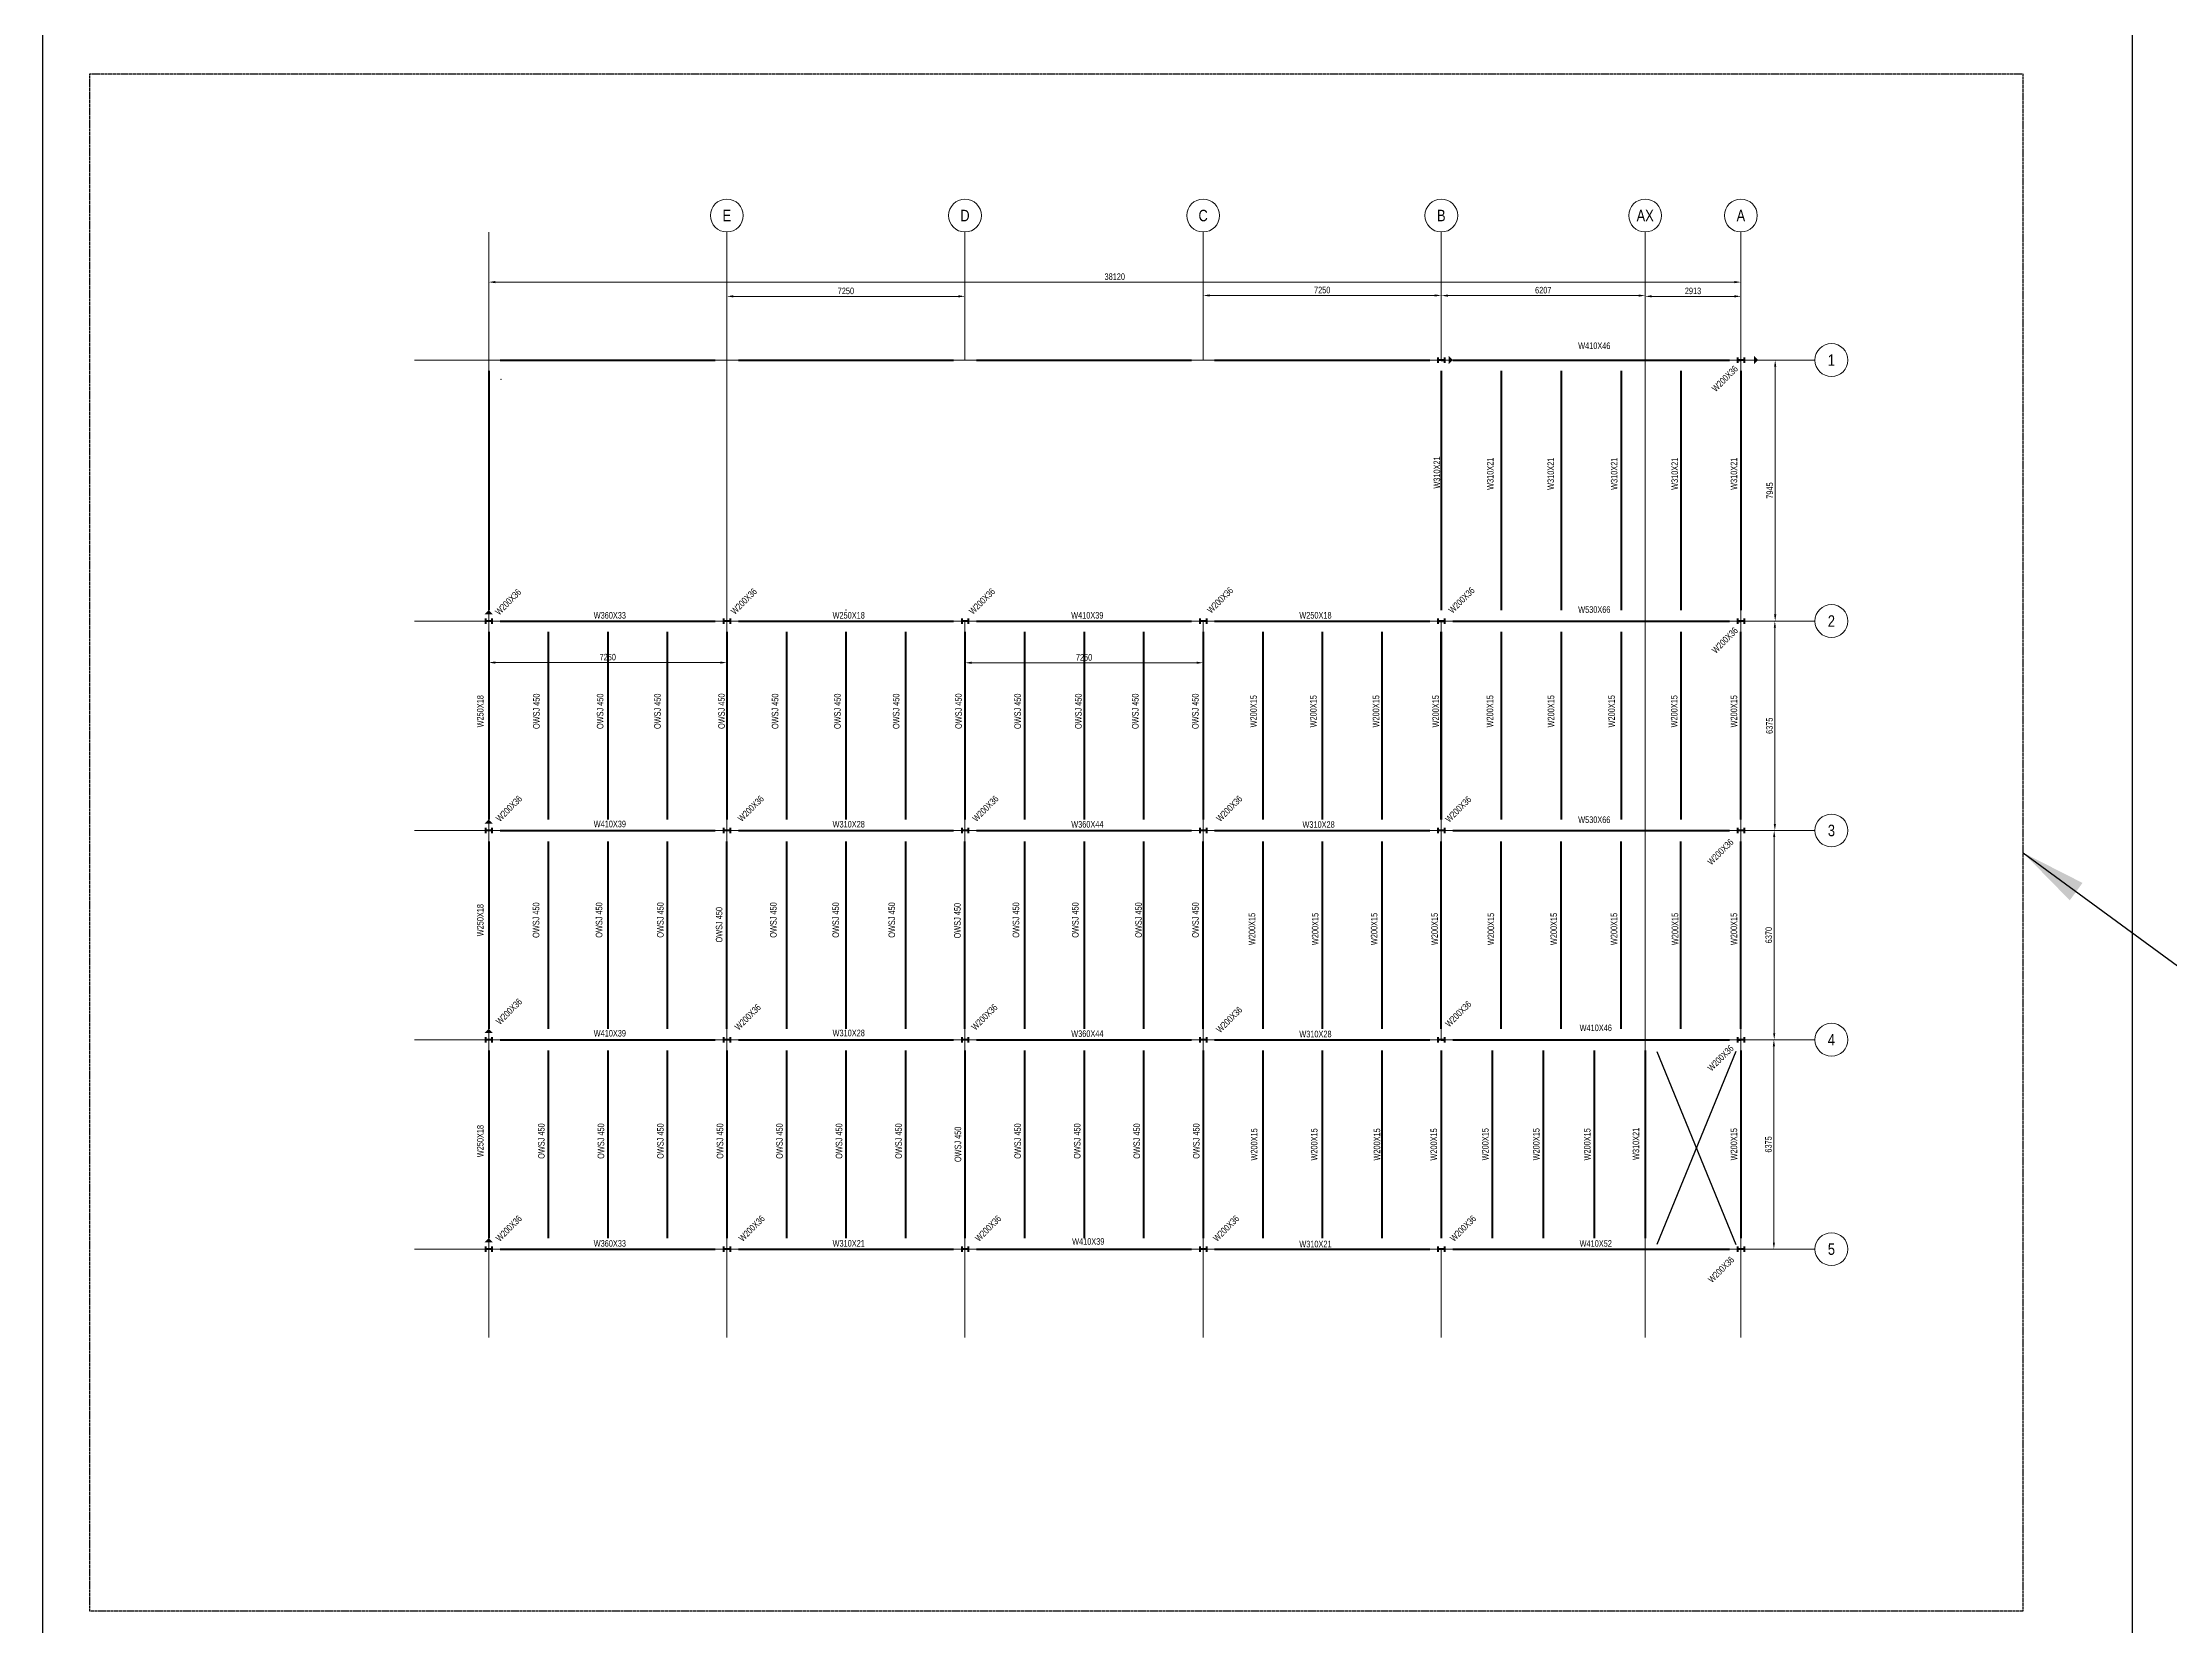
# Model space of a CAD drawing. Header units: millimetres. Extents: x -31954 to 493870, y 99509 to 604061.
# Drawn here: x 112482 to 177230, y 374810 to 422996 of the extents above; entities that cross this region are included whole.
import ezdxf
from ezdxf.enums import TextEntityAlignment as Align

# ---------------------------------------------------------------- set-up
doc = ezdxf.new("R2010")
doc.units = ezdxf.units.MM
doc.header["$LTSCALE"] = 10
doc.header["$PDMODE"] = 3
doc.header["$PDSIZE"] = 25
doc.linetypes.add('Center', pattern=[2, 1.25, -0.25, 0.25, -0.25])
doc.linetypes.add('Hidden', pattern=[0.375, 0.25, -0.125])
for name, color, linetype, lineweight in [('A-ANNOTATIONS', 1, 'Continuous', 9), ('A-DETL-MLIN', 3, 'Continuous', 25), ('S-ANNOTATIONS', 1, 'Continuous', 9), ('S-BEAM-STEEL-PLAN', 4, 'Continuous', 50), ('S-COLUMN-STEEL-PLAN', 4, 'Continuous', 50), ('S-GRID', 6, 'Center', 9), ('S-STEEL INSTRUCTIONS', 170, 'Continuous', 9)]:
    doc.layers.add(name, color=color, linetype=linetype, lineweight=lineweight)
doc.styles.add('001 Title Text', font='arial.ttf', dxfattribs={"width": 0.8, "height": 3.5})
doc.styles.add('AnnoText', font='arial.ttf', dxfattribs={"width": 0.8, "height": 2})
doc.styles.add('Revit_Arial', font='arial.ttf')
doc.dimstyles.new('DIM', dxfattribs={"dimscale": 1000, "dimtxt": 2, "dimasz": 2, "dimexe": 0.787402, "dimexo": 0.492126, "dimtad": 1, "dimdec": 0, "dimzin": 0, "dimdsep": 46, "dimtxsty": 'Revit_Arial', "dimcen": 0, "dimazin": 0, "dimtfac": 1, "dimtdec": 0, "dimtix": 1, "dimtmove": 0, "dimatfit": 3, "dimfxl": 1, "dimtvp": 1, "dimtfill": 1, "dimtolj": 1, "dimtzin": 0, "dimarcsym": 2})
doc.dimstyles.new('DIM ANNO-LR', dxfattribs={"dimscale": 100, "dimtxt": 2, "dimasz": 2, "dimexe": 1.25, "dimexo": 0.625, "dimtad": 1, "dimdec": 0, "dimzin": 9, "dimdsep": 46, "dimtxsty": 'AnnoText', "dimcen": 2.5, "dimclrd": 256, "dimclre": 256, "dimclrt": 256, "dimadec": 0, "dimazin": 0, "dimtfac": 1, "dimtdec": 0, "dimtix": 1, "dimtmove": 2, "dimatfit": 3, "dimfxl": 1, "dimlwd": -1, "dimlwe": -1, "dimarcsym": 0})

# ---------------------------------------------------------------- blocks, each defined once
blk = doc.blocks.new('*U348')
at = {"layer": 'S-GRID', "linetype": 'Continuous'}
blk.add_circle((0, 5), 5, dxfattribs=at)
at = {"layer": 'S-GRID', "style": '001 Title Text', "width": 0.8}
blk.add_attdef('GRID', text='', height=3.5, dxfattribs=at).set_placement((0, 5), align=Align.MIDDLE_CENTER)
blk = doc.blocks.new('*D349')
at = {"layer": 'A-ANNOTATIONS', "transparency": 16777216}
for p, q in [((126063, 413393), (126063, 415828)), ((126263, 415703), (163983, 415703)), ((164183, 413393), (164183, 415828))]:
    blk.add_line(p, q, dxfattribs=at)
for points in [[(126263, 415737), (126263, 415670), (126063, 415703)], [(163983, 415737), (163983, 415670), (164183, 415703)]]:
    blk.add_solid(points, dxfattribs=at)
at = {"layer": 'Defpoints', "color": 0, "transparency": 16777216}
for p in [(164183, 415703), (126063, 413330), (164183, 413330)]:
    blk.add_point(p, dxfattribs=at)
at = {"layer": 'A-ANNOTATIONS', "transparency": 16777216, "insert": (145123, 415868), "char_height": 200, "attachment_point": 5, "style": 'AnnoText'}
blk.add_mtext('38120', dxfattribs=at)
blk = doc.blocks.new('*D350')
at = {"layer": 'A-ANNOTATIONS', "transparency": 16777216}
for p, q in [((164775, 413330), (165353, 413330)), ((165228, 413130), (165228, 405585)), ((164775, 405385), (165353, 405385))]:
    blk.add_line(p, q, dxfattribs=at)
for points in [[(165194, 413130), (165261, 413130), (165228, 413330)], [(165194, 405585), (165261, 405585), (165228, 405385)]]:
    blk.add_solid(points, dxfattribs=at)
at = {"layer": 'Defpoints', "color": 0, "transparency": 16777216}
for p in [(164712, 413330), (164712, 405385), (165228, 405385)]:
    blk.add_point(p, dxfattribs=at)
at = {"layer": 'A-ANNOTATIONS', "transparency": 16777216, "insert": (165063, 409358), "char_height": 200, "attachment_point": 5, "rotation": 90, "style": 'AnnoText'}
blk.add_mtext('7945', dxfattribs=at)
blk = doc.blocks.new('*D351')
at = {"layer": 'A-ANNOTATIONS', "transparency": 16777216}
for p, q in [((164775, 405385), (165342, 405385)), ((165217, 405185), (165217, 399210)), ((164775, 399010), (165342, 399010))]:
    blk.add_line(p, q, dxfattribs=at)
for points in [[(165184, 405185), (165251, 405185), (165217, 405385)], [(165184, 399210), (165251, 399210), (165217, 399010)]]:
    blk.add_solid(points, dxfattribs=at)
at = {"layer": 'Defpoints', "color": 0, "transparency": 16777216}
for p in [(164712, 405385), (164712, 399010), (165217, 399010)]:
    blk.add_point(p, dxfattribs=at)
at = {"layer": 'A-ANNOTATIONS', "transparency": 16777216, "insert": (165053, 402198), "char_height": 200, "attachment_point": 5, "rotation": 90, "style": 'AnnoText'}
blk.add_mtext('6375', dxfattribs=at)
blk = doc.blocks.new('*D352')
at = {"layer": 'A-ANNOTATIONS', "transparency": 16777216}
for p, q in [((164775, 399010), (165323, 399010)), ((165198, 398810), (165198, 392840)), ((164775, 392640), (165323, 392640))]:
    blk.add_line(p, q, dxfattribs=at)
for points in [[(165164, 398810), (165231, 398810), (165198, 399010)], [(165164, 392840), (165231, 392840), (165198, 392640)]]:
    blk.add_solid(points, dxfattribs=at)
at = {"layer": 'Defpoints', "color": 0, "transparency": 16777216}
for p in [(164712, 399010), (164712, 392640), (165198, 392640)]:
    blk.add_point(p, dxfattribs=at)
at = {"layer": 'A-ANNOTATIONS', "transparency": 16777216, "insert": (165033, 395825), "char_height": 200, "attachment_point": 5, "rotation": 90, "style": 'AnnoText'}
blk.add_mtext('6370', dxfattribs=at)
blk = doc.blocks.new('*D353')
at = {"layer": 'A-ANNOTATIONS', "transparency": 16777216}
for p, q in [((164775, 392640), (165313, 392640)), ((165188, 392440), (165188, 386465)), ((164775, 386265), (165313, 386265))]:
    blk.add_line(p, q, dxfattribs=at)
for points in [[(165155, 392440), (165221, 392440), (165188, 392640)], [(165155, 386465), (165221, 386465), (165188, 386265)]]:
    blk.add_solid(points, dxfattribs=at)
at = {"layer": 'Defpoints', "color": 0, "transparency": 16777216}
for p in [(164712, 392640), (164712, 386265), (165188, 386265)]:
    blk.add_point(p, dxfattribs=at)
at = {"layer": 'A-ANNOTATIONS', "transparency": 16777216, "insert": (165023, 389453), "char_height": 200, "attachment_point": 5, "rotation": 90, "style": 'AnnoText'}
blk.add_mtext('6375', dxfattribs=at)
blk = doc.blocks.new('*D354')
at = {"layer": 'A-ANNOTATIONS', "transparency": 16777216}
for p, q in [((147813, 415346), (147813, 415422)), ((148013, 415297), (154863, 415297)), ((155063, 415346), (155063, 415422))]:
    blk.add_line(p, q, dxfattribs=at)
for points in [[(148013, 415330), (148013, 415264), (147813, 415297)], [(154863, 415330), (154863, 415264), (155063, 415297)]]:
    blk.add_solid(points, dxfattribs=at)
at = {"layer": 'Defpoints', "color": 0, "transparency": 16777216}
for p in [(147813, 415284), (155063, 415297), (155063, 415284)]:
    blk.add_point(p, dxfattribs=at)
at = {"layer": 'A-ANNOTATIONS', "transparency": 16777216, "insert": (151438, 415461), "char_height": 200, "attachment_point": 5, "style": 'AnnoText'}
blk.add_mtext('7250', dxfattribs=at)
blk = doc.blocks.new('*D355')
at = {"layer": 'A-ANNOTATIONS', "transparency": 16777216}
for p, q in [((155063, 415234), (155063, 415168)), ((155263, 415293), (161070, 415293)), ((161270, 415234), (161270, 415168))]:
    blk.add_line(p, q, dxfattribs=at)
for points in [[(155263, 415326), (155263, 415259), (155063, 415293)], [(161070, 415326), (161070, 415259), (161270, 415293)]]:
    blk.add_solid(points, dxfattribs=at)
at = {"layer": 'Defpoints', "color": 0, "transparency": 16777216}
for p in [(155063, 415297), (161270, 415297), (161270, 415293)]:
    blk.add_point(p, dxfattribs=at)
at = {"layer": 'A-ANNOTATIONS', "transparency": 16777216, "insert": (158166, 415457), "char_height": 200, "attachment_point": 5, "style": 'AnnoText'}
blk.add_mtext('6207', dxfattribs=at)
blk = doc.blocks.new('*D356')
at = {"layer": 'A-ANNOTATIONS', "transparency": 16777216}
for p, q in [((161270, 415230), (161270, 415145)), ((161470, 415270), (163983, 415270)), ((164183, 415230), (164183, 415145))]:
    blk.add_line(p, q, dxfattribs=at)
for points in [[(161470, 415304), (161470, 415237), (161270, 415270)], [(163983, 415304), (163983, 415237), (164183, 415270)]]:
    blk.add_solid(points, dxfattribs=at)
at = {"layer": 'Defpoints', "color": 0, "transparency": 16777216}
for p in [(161270, 415293), (164183, 415293), (164183, 415270)]:
    blk.add_point(p, dxfattribs=at)
at = {"layer": 'A-ANNOTATIONS', "transparency": 16777216, "insert": (162726, 415435), "char_height": 200, "attachment_point": 5, "style": 'AnnoText'}
blk.add_mtext('2913', dxfattribs=at)
blk = doc.blocks.new('*D357')
at = {"layer": 'A-ANNOTATIONS', "transparency": 16777216}
for p, q in [((140563, 404178), (140563, 404241)), ((147613, 404116), (140763, 404116)), ((147813, 404178), (147813, 404241))]:
    blk.add_line(p, q, dxfattribs=at)
for points in [[(140763, 404149), (140763, 404082), (140563, 404116)], [(147613, 404149), (147613, 404082), (147813, 404116)]]:
    blk.add_solid(points, dxfattribs=at)
at = {"layer": 'Defpoints', "color": 0, "transparency": 16777216}
for p in [(140563, 404116), (140563, 404116), (147813, 404116)]:
    blk.add_point(p, dxfattribs=at)
at = {"layer": 'A-ANNOTATIONS', "transparency": 16777216, "insert": (144188, 404280), "char_height": 200, "attachment_point": 5, "style": 'AnnoText'}
blk.add_mtext('7250', dxfattribs=at)
blk = doc.blocks.new('*D358')
at = {"layer": 'A-ANNOTATIONS', "transparency": 16777216}
for p, q in [((133313, 404178), (133313, 415395)), ((140363, 415270), (133513, 415270)), ((140563, 415333), (140563, 415395))]:
    blk.add_line(p, q, dxfattribs=at)
for points in [[(133513, 415304), (133513, 415237), (133313, 415270)], [(140363, 415304), (140363, 415237), (140563, 415270)]]:
    blk.add_solid(points, dxfattribs=at)
at = {"layer": 'Defpoints', "color": 0, "transparency": 16777216}
for p in [(133313, 415270), (140563, 415270), (133313, 404116)]:
    blk.add_point(p, dxfattribs=at)
at = {"layer": 'A-ANNOTATIONS', "transparency": 16777216, "insert": (136938, 415435), "char_height": 200, "attachment_point": 5, "style": 'AnnoText'}
blk.add_mtext('7250', dxfattribs=at)
blk = doc.blocks.new('*D359')
at = {"layer": 'A-ANNOTATIONS', "transparency": 16777216}
for p, q in [((126063, 415181), (126063, 403997)), ((133113, 404122), (126263, 404122)), ((133313, 404161), (133313, 404247))]:
    blk.add_line(p, q, dxfattribs=at)
for points in [[(126263, 404155), (126263, 404088), (126063, 404122)], [(133113, 404155), (133113, 404088), (133313, 404122)]]:
    blk.add_solid(points, dxfattribs=at)
at = {"layer": 'Defpoints', "color": 0, "transparency": 16777216}
for p in [(126063, 415244), (126063, 404122), (133313, 404098)]:
    blk.add_point(p, dxfattribs=at)
at = {"layer": 'A-ANNOTATIONS', "transparency": 16777216, "insert": (129688, 404286), "char_height": 200, "attachment_point": 5, "style": 'AnnoText'}
blk.add_mtext('7250', dxfattribs=at)
blk = doc.blocks.new('*U360')
at = {"layer": 'S-GRID', "linetype": 'Continuous'}
blk.add_circle((5, 0), 5, dxfattribs=at)
at = {"layer": 'S-GRID', "style": '001 Title Text', "width": 0.8}
blk.add_attdef('GRID', text='', height=3.5, dxfattribs=at).set_placement((5, 0), align=Align.MIDDLE_CENTER)
blk = doc.blocks.new('LR_COL')
at = {"layer": 'S-COLUMN-STEEL-PLAN', "lineweight": 70}
for p, q in [((-1.005, 0.825), (-1.005, -0.825)), ((1.005, 0), (-1.005, 0)), ((1.005, 0.825), (1.005, -0.825))]:
    blk.add_line(p, q, dxfattribs=at)

msp = doc.modelspace()

# ---------------------------------------------------------------- hatches: boundary and pattern name
at = {"layer": 'S-BEAM-STEEL-PLAN', "lineweight": 70}
for points in [[(155288.3, 413455.4), (155288.3, 413205.4), (155413.3, 413330.4)], [(164587.3, 413455.4), (164587.3, 413205.4), (164712.3, 413330.4)], [(125937.8, 405593.4), (126187.8, 405593.4), (126062.8, 405718.4)], [(125937.8, 399217.9), (126187.8, 399217.9), (126062.8, 399342.9)], [(125937.8, 392847.9), (126187.8, 392847.9), (126062.8, 392972.9)], [(125937.8, 386473.4), (126187.8, 386473.4), (126062.8, 386598.4)]]:
    msp.add_hatch(color=256, dxfattribs=at).paths.add_polyline_path(points, flags=0)

# ---------------------------------------------------------------- linework, layer by layer
at = {"layer": 'A-DETL-MLIN'}
for p, q in [((164033.3, 392286.4), (161620.1, 386411.4)), ((161620.1, 392286.4), (164033.3, 386411.4))]:
    msp.add_line(p, q, dxfattribs=at)
at = {"layer": 'Defpoints'}
msp.add_lwpolyline([(112481.5, 525185.3), (112481.5, 316383.1), (176102.9, 316383.1), (176102.9, 525185.3)], close=True, dxfattribs=at)
at = {"layer": 'Defpoints', "linetype": 'Hidden', "ltscale": 10}
msp.add_lwpolyline([(113909.3, 422034.1), (113909.3, 375253.5), (172776.6, 375253.5), (172776.6, 422034.1)], close=True, dxfattribs=at)
at = {"layer": 'S-COLUMN-STEEL-PLAN'}
for p, q in [((126413.3, 413330.4), (132962.3, 413330.4)), ((133663.3, 413330.4), (140212.3, 413330.4)), ((140913.3, 413330.4), (147462.3, 413330.4)), ((148163.3, 413330.4), (154712.3, 413330.4)), ((155062.8, 413330.4), (155163.3, 413330.4)), ((155415.3, 413330.4), (163832.3, 413330.4)), ((164082.3, 413330.4), (164182.8, 413330.4)), ((126062.8, 412997.9), (126062.8, 405718.4)), ((155062.8, 412997.9), (155062.8, 405718.4)), ((156886.8, 412997.9), (156886.8, 405718.4)), ((158710.8, 412997.9), (158710.8, 405718.4)), ((160534.8, 412997.9), (160534.8, 405718.4)), ((162358.8, 412997.9), (162358.8, 405718.4)), ((164182.8, 412997.9), (164182.8, 405717.9)), ((126413.3, 405385.4), (132962.3, 405385.4)), ((133663.3, 405385.4), (140212.3, 405385.4)), ((136937.8, 405727.1), (136937.8, 405718.4)), ((140913.3, 405385.4), (147462.3, 405385.4)), ((148163.3, 405385.4), (154712.3, 405385.4)), ((154962.3, 405385.4), (155163.3, 405385.4)), ((155415.3, 405385.4), (163832.3, 405385.4)), ((164082.3, 405385.4), (164182.8, 405385.4)), ((126062.8, 405052.9), (126062.8, 399342.9)), ((127875.3, 405052.9), (127875.3, 399342.9)), ((129687.8, 405052.9), (129687.8, 399342.9)), ((131500.3, 405052.9), (131500.3, 399342.9)), ((133312.8, 405052.9), (133312.8, 399342.9)), ((135125.3, 405052.9), (135125.3, 399342.9)), ((136937.8, 405052.9), (136937.8, 399342.9)), ((138750.3, 405052.9), (138750.3, 399342.9)), ((140562.8, 405052.9), (140562.8, 399342.9)), ((142375.3, 405052.9), (142375.3, 399342.9)), ((144187.8, 405052.9), (144187.8, 399342.9)), ((146000.3, 405052.9), (146000.3, 399342.9)), ((147812.8, 405052.9), (147812.8, 399342.9)), ((149625.3, 405052.9), (149625.3, 399342.9)), ((151437.8, 405052.9), (151437.8, 399342.9)), ((153250.3, 405052.9), (153250.3, 399342.9)), ((155062.8, 399342.9), (155062.8, 405052.9)), ((155062.8, 405052.9), (155062.8, 399342.9)), ((156886.8, 405052.9), (156886.8, 399342.9)), ((158710.8, 405052.9), (158710.8, 399342.9)), ((160534.8, 405052.9), (160534.8, 399342.9)), ((162358.8, 405052.9), (162358.8, 399342.9)), ((164182.8, 399342.9), (164182.8, 405052.9)), ((126413.3, 399010.4), (132962.3, 399010.4)), ((133663.3, 399010.4), (140212.3, 399010.4)), ((140913.3, 399010.4), (147462.3, 399010.4)), ((148163.3, 399010.4), (154712.3, 399010.4)), ((149625.3, 399012.9), (149625.3, 399010.4)), ((151437.8, 399012.9), (151437.8, 399010.4)), ((153250.3, 399012.9), (153250.3, 399010.4)), ((155415.3, 399010.4), (163832.3, 399010.4)), ((126062.8, 398677.9), (126062.8, 392972.9)), ((127875.3, 398677.9), (127875.3, 392972.9)), ((129687.8, 398677.9), (129687.8, 392972.9)), ((131500.3, 398677.9), (131500.3, 392972.9)), ((133312.8, 392972.9), (133312.8, 398677.9)), ((135125.3, 398677.9), (135125.3, 392972.9)), ((136937.8, 398677.9), (136937.8, 392972.9)), ((138750.3, 398677.9), (138750.3, 392972.9)), ((140562.8, 392972.9), (140562.8, 398677.9)), ((142375.3, 398677.9), (142375.3, 392972.9)), ((144187.8, 398677.9), (144187.8, 392972.9)), ((146000.3, 398677.9), (146000.3, 392972.9)), ((147812.8, 392972.9), (147812.8, 398677.9)), ((149625.3, 398677.9), (149625.3, 392972.9)), ((151437.8, 398677.9), (151437.8, 392972.9)), ((153250.3, 398677.9), (153250.3, 392972.9)), ((155062.8, 392972.9), (155062.8, 398677.9)), ((156886.8, 392972.9), (156886.8, 398677.9)), ((158710.8, 392972.9), (158710.8, 398677.9)), ((160534.8, 392972.9), (160534.8, 398677.9)), ((162358.8, 392972.9), (162358.8, 398677.9)), ((164182.8, 392972.9), (164182.8, 398677.9)), ((126413.3, 392640.4), (132962.3, 392640.4)), ((133663.3, 392640.4), (140212.3, 392640.4)), ((140913.3, 392640.4), (147462.3, 392640.4)), ((148163.3, 392640.4), (154712.3, 392640.4)), ((155062.8, 392640.4), (155163.3, 392640.4)), ((155413.3, 392640.4), (163832.3, 392640.4)), ((164082.3, 392640.4), (164182.8, 392640.4)), ((126062.8, 392307.9), (126062.8, 386598.4)), ((127875.3, 392307.9), (127875.3, 386598.4)), ((129687.8, 392307.9), (129687.8, 386598.4)), ((131500.3, 392307.9), (131500.3, 386598.4)), ((133312.8, 392307.9), (133312.8, 386598.4)), ((135125.3, 392307.9), (135125.3, 386598.4)), ((136937.8, 392307.9), (136937.8, 386598.4)), ((138750.3, 392307.9), (138750.3, 386598.4)), ((140562.8, 392307.9), (140562.8, 386598.4)), ((142375.3, 392307.9), (142375.3, 386598.4)), ((144187.8, 392307.9), (144187.8, 386598.4)), ((146000.3, 392307.9), (146000.3, 386598.4)), ((147812.8, 392307.9), (147812.8, 386598.4)), ((149625.3, 392307.9), (149625.3, 386598.4)), ((151437.8, 392307.9), (151437.8, 386598.4)), ((153250.3, 392307.9), (153250.3, 386598.4)), ((155062.8, 392307.9), (155062.8, 386598.4)), ((156614.5, 392308.9), (156614.5, 386599.4)), ((158166.2, 392309.8), (158166.2, 386600.3)), ((159717.9, 392310.8), (159717.9, 386601.3)), ((161269.6, 392307.9), (161269.6, 386597.9)), ((164182.8, 392313.5), (164182.8, 386604)), ((126413.3, 386265.4), (132962.3, 386265.4)), ((133663.3, 386265.4), (140212.3, 386265.4)), ((140913.3, 386265.4), (147462.3, 386265.4)), ((148163.3, 386265.4), (154712.3, 386265.4)), ((155413.3, 386265.4), (163832.3, 386265.4))]:
    msp.add_line(p, q, dxfattribs=at)
at = {"layer": 'S-GRID'}
for p, q in [((126062.8, 383575.4), (126062.8, 417229.7)), ((133312.8, 413330.4), (133312.8, 417229.7)), ((140562.8, 413330.4), (140562.8, 417229.7)), ((147812.8, 413330.4), (147812.8, 417229.7)), ((155062.8, 413330.4), (155062.8, 417229.7)), ((161269.6, 386265.4), (161269.6, 417229.7)), ((164182.8, 386265.4), (164182.8, 417229.7)), ((123805.3, 413330.4), (164182.8, 413330.4)), ((155413.3, 413330.4), (163832.3, 413330.4)), ((164082.3, 413330.4), (166439.3, 413330.4)), ((155062.8, 405718.4), (155062.8, 412997.9)), ((164182.8, 405717.9), (164182.8, 412997.9)), ((123805.3, 405385.4), (164182.8, 405385.4)), ((133312.8, 383575.4), (133312.8, 405385.4)), ((140562.8, 383575.4), (140562.8, 405385.4)), ((147812.8, 383575.4), (147812.8, 405385.4)), ((155062.8, 392640.4), (155062.8, 405385.4)), ((155415.3, 405385.4), (163832.3, 405385.4)), ((164043.4, 405385.4), (166439.3, 405385.4)), ((164182.8, 405385.4), (164182.8, 405524.9)), ((164182.8, 399342.9), (164182.8, 405052.9)), ((123805.3, 399010.4), (166439.3, 399010.4)), ((164182.8, 383575.4), (164182.8, 399010.4)), ((123805.3, 392640.4), (165197.5, 392640.4)), ((155413.3, 392640.4), (160919.1, 392640.4)), ((161269.6, 392640.4), (166439.3, 392640.4)), ((133312.8, 386598.4), (133312.8, 392307.9)), ((140562.8, 386598.4), (140562.8, 392307.9)), ((147812.8, 386598.4), (147812.8, 392307.9)), ((155062.8, 386598.4), (155062.8, 392307.9)), ((161269.6, 386597.9), (161269.6, 392307.9)), ((123805.3, 386265.4), (164182.8, 386265.4)), ((155062.8, 383575.4), (155062.8, 386265.4)), ((155415.3, 386265.4), (160919.1, 386265.4)), ((161269.6, 383575.4), (161269.6, 386265.4)), ((161269.6, 386265.4), (166439.3, 386265.4))]:
    msp.add_line(p, q, dxfattribs=at)

# ---------------------------------------------------------------- block references
at = {"layer": 'S-GRID', "xscale": 100, "yscale": 100, "zscale": 100}
for name, p, values in [('*U348', (133312.8, 417229.7), {'GRID': 'E'}), ('*U348', (140562.8, 417229.7), {'GRID': 'D'}), ('*U348', (147812.8, 417229.7), {'GRID': 'C'}), ('*U348', (155062.8, 417229.7), {'GRID': 'B'}), ('*U348', (161269.6, 417229.7), {'GRID': 'AX'}), ('*U348', (164182.8, 417229.7), {'GRID': 'A'}), ('*U360', (166439.3, 413330.4), {'GRID': '1'}), ('*U360', (166439.3, 405385.4), {'GRID': '2'}), ('*U360', (166439.3, 399010.4), {'GRID': '3'}), ('*U360', (166439.3, 392640.4), {'GRID': '4'}), ('*U360', (166439.3, 386265.4), {'GRID': '5'})]:
    msp.add_blockref(name, p, dxfattribs=at).add_auto_attribs(values)
for p in [(155062.8, 413330.4), (164182.8, 413330.4), (126062.8, 405385.4), (133312.8, 405385.4), (140562.8, 405385.4), (147812.8, 405385.4), (155062.8, 405385.4), (164182.8, 405385.4), (126062.8, 399010.4), (133312.8, 399010.4), (140562.8, 399010.4), (147812.8, 399010.4), (155062.8, 399010.4), (164182.8, 399010.4), (126062.8, 392640.4), (133312.8, 392640.4), (140562.8, 392640.4), (147812.8, 392640.4), (155062.8, 392640.4), (164182.8, 392640.4), (126062.8, 386265.4), (133312.8, 386265.4), (140562.8, 386265.4), (147812.8, 386265.4), (155062.8, 386265.4), (164182.8, 386265.4)]:
    msp.add_blockref('LR_COL', p, dxfattribs=at)
at = {"layer": 'S-GRID'}
msp.add_blockref('*U348', (126440.2, 412735.9), dxfattribs=at).add_auto_attribs({'GRID': 'F'})

# ---------------------------------------------------------------- texts
at = {"layer": 'S-ANNOTATIONS', "char_height": 200, "width": 2156.4, "attachment_point": 2, "line_spacing_factor": 0.938532, "style": 'AnnoText'}
for s, insert in [('W410X46', (159721, 413865.8)), ('W360X33', (129751.1, 405660.5)), ('W250X18', (137023.4, 405660.5)), ('W410X39', (144286.3, 405660.5)), ('W250X18', (151231.8, 405660.5)), ('W530X66', (159721, 405834.8)), ('W410X39', (129751.1, 399307.9)), ('W310X28', (137023.4, 399300.9)), ('W360X44', (144288.7, 399297.5)), ('W310X28', (151327.4, 399291.1)), ('W530X66', (159721, 399437.1)), ('W410X46', (159765.1, 393102.7)), ('W410X39', (129751.1, 392937.7)), ('W310X28', (137023.4, 392946.3)), ('W360X44', (144288.7, 392925.6)), ('W310X28', (151231.8, 392913.5)), ('W410X39', (144315.6, 386598.4)), ('W360X33', (129751.1, 386539.6)), ('W310X21', (137023.4, 386542.4)), ('W310X21', (151231.8, 386520.9)), ('W410X52', (159765.1, 386538.2))]:
    msp.add_mtext(s, dxfattribs=dict(at, insert=insert))
at = {"layer": 'S-ANNOTATIONS', "char_height": 200, "width": 2156.4, "line_spacing_factor": 0.938532, "style": 'AnnoText'}
for s, insert, attachment_point, rotation in [('\\fArial|b0|i0|c0|p34|;W200X36', (163275.5, 412490.5), 1, 45), ('\\fArial|b0|i0|c0|p34|;W310X21', (154827.2, 409907.4), 2, 90), ('\\fArial|b0|i0|c0|p34|;W310X21', (156452.8, 409869), 2, 90), ('\\fArial|b0|i0|c0|p34|;W310X21', (158295.7, 409869), 2, 90), ('\\fArial|b0|i0|c0|p34|;W310X21', (160225.5, 409869), 2, 90), ('\\fArial|b0|i0|c0|p34|;W310X21', (162068.3, 409869), 2, 90), ('\\fArial|b0|i0|c0|p34|;W310X21', (163870, 409869), 2, 90), ('\\fArial|b0|i0|c0|p34|;W200X36', (126238, 405692.6), 1, 45), ('\\fArial|b0|i0|c0|p34|;W200X36', (133413.3, 405710.9), 1, 45), ('\\fArial|b0|i0|c0|p34|;W200X36', (140663.3, 405710.9), 1, 45), ('\\fArial|b0|i0|c0|p34|;W200X36', (147913.3, 405744.1), 1, 45), ('\\fArial|b0|i0|c0|p34|;W200X36', (155262.8, 405744.1), 1, 45), ('\\fArial|b0|i0|c0|p34|;W200X36', (163276.2, 404524), 1, 45), ('W250X18', (125706.2, 402638.9), 2, 90), ('OWSJ 450', (127416, 402638.9), 2, 90), ('OWSJ 450', (129355.9, 402638.9), 2, 90), ('OWSJ 450', (131101.4, 402638.9), 2, 90), ('OWSJ 450', (133050.9, 402641.1), 2, 90), ('OWSJ 450', (134682.8, 402638.9), 2, 90), ('OWSJ 450', (136580.7, 402638.9), 2, 90), ('OWSJ 450', (138367.5, 402638.9), 2, 90), ('OWSJ 450', (140266.9, 402641.1), 2, 90), ('OWSJ 450', (142066.4, 402638.9), 2, 90), ('OWSJ 450', (143914.8, 402638.9), 2, 90), ('OWSJ 450', (145648.1, 402638.9), 2, 90), ('OWSJ 450', (147475.5, 402638.9), 2, 90), ('\\fArial|b0|i0|c0|p34|;W200X15', (149247.2, 402638.9), 2, 90), ('\\fArial|b0|i0|c0|p34|;W200X15', (151068.8, 402638.9), 2, 90), ('\\fArial|b0|i0|c0|p34|;W200X15', (152973.6, 402638.9), 2, 90), ('\\fArial|b0|i0|c0|p34|;W200X15', (154791.5, 402638.9), 2, 90), ('\\fArial|b0|i0|c0|p34|;W200X15', (156443.8, 402638.9), 2, 90), ('\\fArial|b0|i0|c0|p34|;W200X15', (158301.5, 402638.9), 2, 90), ('\\fArial|b0|i0|c0|p34|;W200X15', (160147.1, 402638.9), 2, 90), ('\\fArial|b0|i0|c0|p34|;W200X15', (162053.1, 402638.9), 2, 90), ('\\fArial|b0|i0|c0|p34|;W200X15', (163870, 402638.9), 2, 90), ('\\fArial|b0|i0|c0|p34|;W200X36', (126264.9, 399401.5), 1, 45), ('\\fArial|b0|i0|c0|p34|;W200X36', (133625.1, 399401.5), 1, 45), ('\\fArial|b0|i0|c0|p34|;W200X36', (140768.3, 399401.5), 1, 45), ('\\fArial|b0|i0|c0|p34|;W200X36', (148190.4, 399401.5), 1, 45), ('\\fArial|b0|i0|c0|p34|;W200X36', (155163.3, 399379.6), 1, 45), ('\\fArial|b0|i0|c0|p34|;W200X36', (163142.6, 398081.6), 1, 45), ('W250X18', (125706.2, 396279.9), 2, 90), ('OWSJ 450', (127405.2, 396279.9), 2, 90), ('OWSJ 450', (129324.1, 396284), 2, 90), ('OWSJ 450', (131189.9, 396286.1), 2, 90), ('OWSJ 450', (132978.7, 396140.1), 2, 90), ('OWSJ 450', (134630.3, 396284), 2, 90), ('OWSJ 450', (136527.3, 396284), 2, 90), ('OWSJ 450', (138234.5, 396284), 2, 90), ('OWSJ 450', (140233.1, 396264.5), 2, 90), ('OWSJ 450', (142013.1, 396284), 2, 90), ('OWSJ 450', (143821.2, 396284), 2, 90), ('OWSJ 450', (145745.6, 396284), 2, 90), ('OWSJ 450', (147479.7, 396284), 2, 90), ('\\fArial|b0|i0|c0|p34|;W200X15', (149198.8, 396011.4), 2, 90), ('\\fArial|b0|i0|c0|p34|;W200X15', (151122.9, 396011.4), 2, 90), ('\\fArial|b0|i0|c0|p34|;W200X15', (152918.7, 396011.4), 2, 90), ('\\fArial|b0|i0|c0|p34|;W200X15', (154758.1, 396011.4), 2, 90), ('\\fArial|b0|i0|c0|p34|;W200X15', (156471.4, 396011.4), 2, 90), ('\\fArial|b0|i0|c0|p34|;W200X15', (158386.1, 396011.4), 2, 90), ('\\fArial|b0|i0|c0|p34|;W200X15', (160219.7, 396011.4), 2, 90), ('\\fArial|b0|i0|c0|p34|;W200X15', (162076.1, 396011.4), 2, 90), ('\\fArial|b0|i0|c0|p34|;W200X15', (163870, 396011.4), 2, 90), ('\\fArial|b0|i0|c0|p34|;W200X36', (126264.9, 393223.2), 1, 45), ('\\fArial|b0|i0|c0|p34|;W200X36', (133532.1, 393052.8), 1, 45), ('\\fArial|b0|i0|c0|p34|;W200X36', (140737.3, 393052.8), 1, 45), ('\\fArial|b0|i0|c0|p34|;W200X36', (155163.3, 393149.6), 1, 45), ('\\fArial|b0|i0|c0|p34|;W200X36', (148190.4, 392975.4), 1, 45), ('\\fArial|b0|i0|c0|p34|;W200X36', (163147.6, 391805.3), 1, 45), ('W250X18', (125706.2, 389554.5), 2, 90), ('OWSJ 450', (127566.5, 389554.5), 2, 90), ('OWSJ 450', (129379, 389554.2), 2, 90), ('OWSJ 450', (131191.5, 389554.2), 2, 90), ('OWSJ 450', (133004, 389554.2), 2, 90), ('OWSJ 450', (134816.5, 389554.2), 2, 90), ('OWSJ 450', (136629, 389554.5), 2, 90), ('OWSJ 450', (138441.5, 389554.5), 2, 90), ('OWSJ 450', (140247.5, 389455.6), 2, 90), ('OWSJ 450', (142066.5, 389554.5), 2, 90), ('OWSJ 450', (143879, 389554.5), 2, 90), ('OWSJ 450', (145691.5, 389554.5), 2, 90), ('OWSJ 450', (147504, 389554.5), 2, 90), ('\\fArial|b0|i0|c0|p34|;W200X15', (149265.3, 389453.2), 2, 90), ('\\fArial|b0|i0|c0|p34|;W200X15', (151094, 389453.2), 2, 90), ('\\fArial|b0|i0|c0|p34|;W200X15', (153002.2, 389453.2), 2, 90), ('\\fArial|b0|i0|c0|p34|;W200X15', (154733.9, 389453.2), 2, 90), ('\\fArial|b0|i0|c0|p34|;W200X15', (156301.7, 389458.8), 2, 90), ('\\fArial|b0|i0|c0|p34|;W200X15', (157853.4, 389458.8), 2, 90), ('\\fArial|b0|i0|c0|p34|;W200X15', (159405.1, 389456), 2, 90), ('\\fArial|b0|i0|c0|p34|;W310X21', (160886.9, 389470.4), 2, 90), ('\\fArial|b0|i0|c0|p34|;W200X15', (163870, 389458.8), 2, 90), ('\\fArial|b0|i0|c0|p34|;W200X36', (126257.7, 386621.8), 1, 45), ('\\fArial|b0|i0|c0|p34|;W200X36', (133652.4, 386621.8), 1, 45), ('\\fArial|b0|i0|c0|p34|;W200X36', (140848, 386621.8), 1, 45), ('\\fArial|b0|i0|c0|p34|;W200X36', (148092.9, 386621.8), 1, 45), ('\\fArial|b0|i0|c0|p34|;W200X36', (155306.4, 386621.8), 1, 45), ('\\fArial|b0|i0|c0|p34|;W200X36', (163163.1, 385366.8), 1, 45)]:
    msp.add_mtext(s, dxfattribs=dict(at, insert=insert, attachment_point=attachment_point, rotation=rotation))

# ---------------------------------------------------------------- dimensions: what is measured, and where the dimension line sits
at = {"layer": 'A-ANNOTATIONS'}
for base, p1, p2, picture, middle in [((164182.8, 415703.4), (126062.8, 413330.4), (164182.8, 413330.4), '*D349', (145122.8, 415868.1)), ((126062.8, 404121.6), (133312.8, 404098.5), (126062.8, 415243.8), '*D359', (129687.8, 404286.2)), ((133312.8, 415270.5), (140562.8, 415270.5), (133312.8, 404115.8), '*D358', (136937.8, 415435.1)), ((155062.8, 415296.9), (147812.8, 415284), (155062.8, 415284), '*D354', (151437.8, 415461.5)), ((161269.6, 415292.7), (155062.8, 415296.9), (161269.6, 415296.9), '*D355', (158166.2, 415457.3)), ((164182.8, 415270.5), (161269.6, 415292.7), (164182.8, 415292.7), '*D356', (162726.2, 415435.2)), ((140562.8, 404115.8), (147812.8, 404115.8), (140562.8, 404115.8), '*D357', (144187.8, 404280.4))]:
    dim = msp.add_linear_dim(base=base, p1=p1, p2=p2, dimstyle='DIM ANNO-LR', dxfattribs=at)
    dim.commit()
    dim.dimension.update_dxf_attribs({"geometry": picture, "text_midpoint": middle})
for base, p1, p2, picture, middle in [((165227.7, 405385.4), (164712.3, 413330.4), (164712.3, 405385.4), '*D350', (165063.1, 409357.9)), ((165217.5, 399010.4), (164712.3, 405385.4), (164712.3, 399010.4), '*D351', (165052.8, 402197.9)), ((165197.5, 392640.4), (164712.3, 399010.4), (164712.3, 392640.4), '*D352', (165032.8, 395825.4))]:
    dim = msp.add_linear_dim(base=base, p1=p1, p2=p2, angle=90, dimstyle='DIM ANNO-LR', dxfattribs=at)
    dim.commit()
    dim.dimension.update_dxf_attribs({"geometry": picture, "text_midpoint": middle})
dim = msp.add_aligned_dim(p1=(164712.3, 392640.4), p2=(164712.3, 386265.4), distance=475.9, dimstyle='DIM ANNO-LR', dxfattribs=at)
dim.commit()
dim.dimension.update_dxf_attribs({"geometry": '*D353', "text_midpoint": (165023.5, 389452.9)})

# ---------------------------------------------------------------- leaders
at = {"layer": 'S-STEEL INSTRUCTIONS'}
msp.add_leader([(172776.6, 398331.1), (178970, 393790.6)], dimstyle='DIM', dxfattribs=at)

doc.saveas('drawing.dxf')
